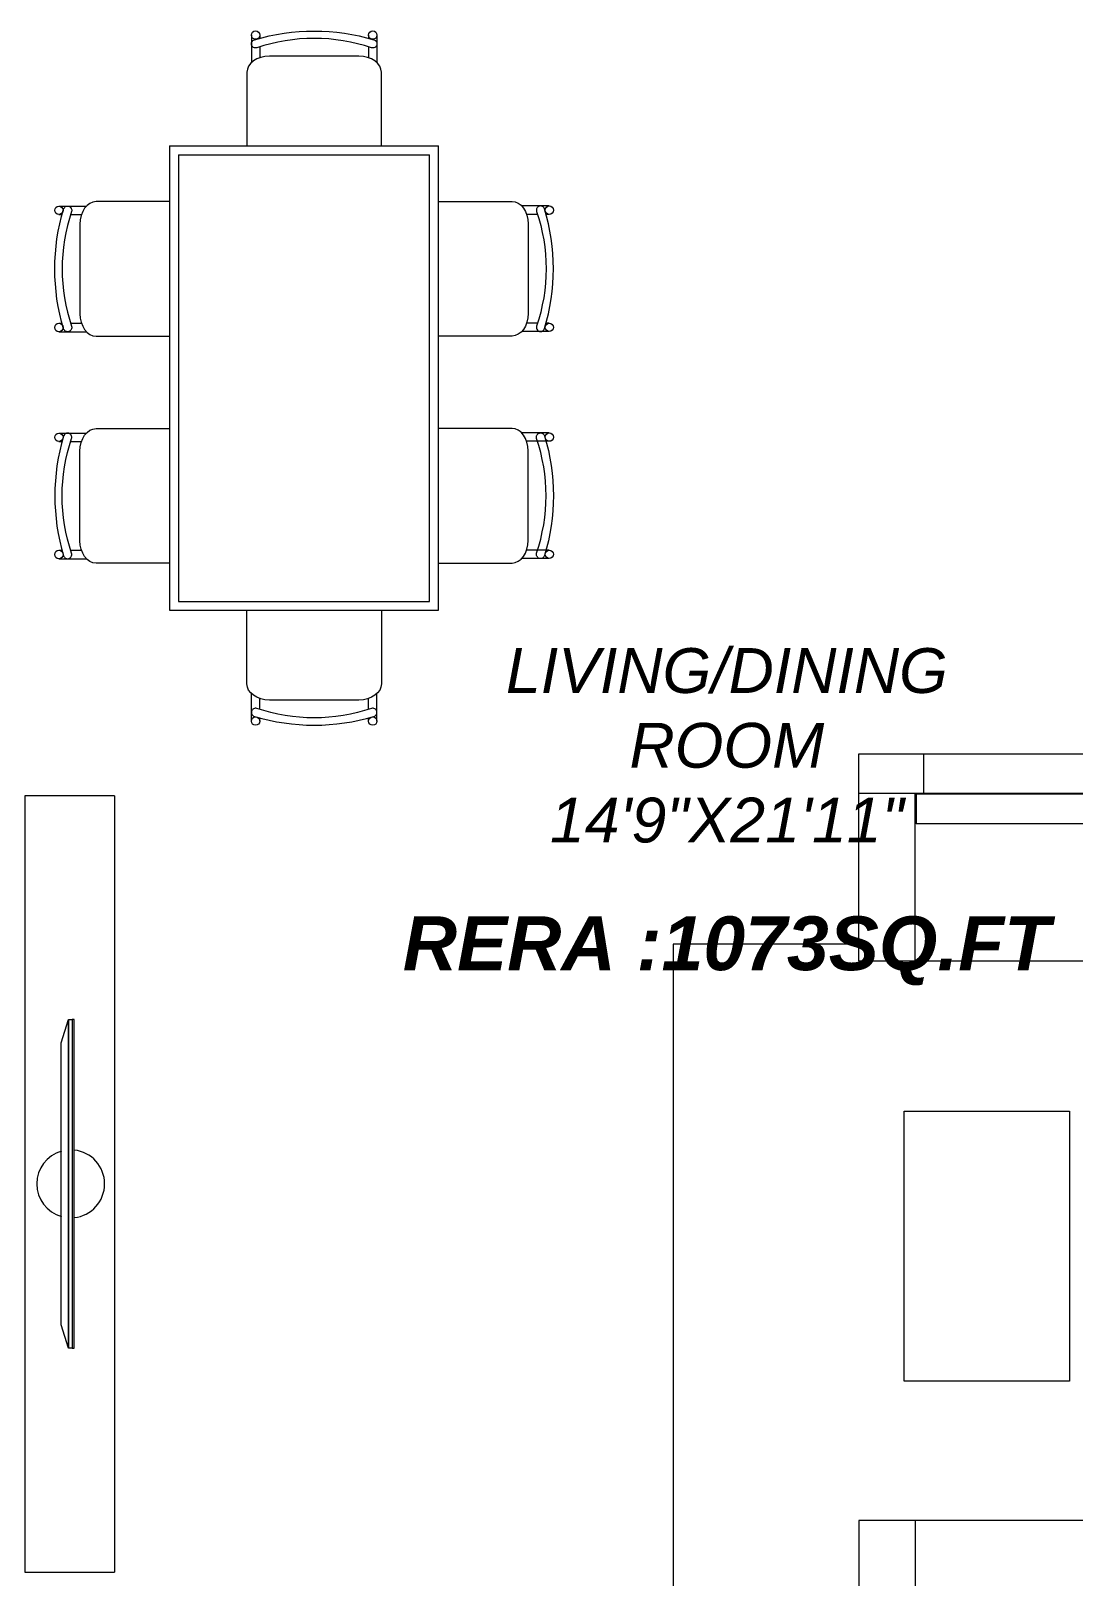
# Model space of a CAD drawing. Header units: millimetres. Extents: x 0 to 125073, y 0 to 71249.
# Drawn here: x 75729 to 79217, y 48965 to 54134 of the extents above; entities that cross this region are included whole.
import ezdxf

# ---------------------------------------------------------------- set-up
doc = ezdxf.new("R2010")
doc.units = ezdxf.units.MM
doc.layers.add('DA_FURNITURE', color=102, linetype='Continuous', lineweight=5, true_color=0xc2666666)
doc.layers.add('DA_FURNITURE HIDDEN', color=102, linetype='Continuous', lineweight=5, true_color=0xc2666666)
doc.layers.add('DA_TEXT IN SQ.FT', color=193, linetype='Continuous', lineweight=9)
doc.layers.add('DA_WALL', color=7, linetype='Continuous', lineweight=35)
doc.styles.get("Standard").update_dxf_attribs({"font": 'arial.ttf'})

# ---------------------------------------------------------------- blocks, each defined once
blk = doc.blocks.new('W5T25')
at = {"layer": 'DA_FURNITURE'}
for p, q in [((8400.7038, 625.3992, 6161.2515), (8400.7038, 625.5346, 6161.2515)), ((8400.7038, 625.5346, 6161.2515), (8401.7251, 625.5346, 6161.2515)), ((8400.9213, 625.4026, 6161.2515), (8400.9213, 625.5346, 6161.2515)), ((8400.7038, 625.4026, 6161.2515), (8401.7251, 625.4026, 6161.2515)), ((8400.8919, 624.8416, 6161.2515), (8400.8919, 625.4026, 6161.2515)), ((8401.7204, 625.3992, 6161.2515), (8400.8919, 625.3992, 6161.2515)), ((8400.8919, 624.9114, 6161.2515), (8400.8919, 625.3992, 6161.2515)), ((8400.8955, 625.3992, 6161.2515), (8400.8955, 625.3002, 6161.2515)), ((8401.7204, 625.4026, 6161.2515), (8401.8141, 625.4026, 6161.2515)), ((8401.7204, 625.3992, 6161.2515), (8401.7204, 625.3002, 6161.2515)), ((8402.2861, 625.4026, 6161.2515), (8402.2866, 625.403, 6161.2515)), ((8401.7204, 625.3002, 6161.2515), (8400.8955, 625.3002, 6161.2515)), ((8402.4181, 624.8976, 6161.2515), (8402.4181, 625.2634, 6161.2515)), ((8402.3976, 625.0796, 6161.2515), (8402.3426, 625.0319, 6161.2515)), ((8402.2827, 624.8604, 6161.2515), (8402.2827, 622.9518, 6161.2515)), ((8402.2827, 624.6711, 6161.2515), (8402.4181, 624.6711, 6161.2515)), ((8401.7251, 624.6436, 6161.2515), (8402.2861, 624.6436, 6161.2515)), ((8402.2827, 624.616, 6161.2515), (8402.4181, 624.616, 6161.2515)), ((8401.7251, 623.1686, 6161.2515), (8402.2827, 623.1686, 6161.2515)), ((8402.2827, 623.1961, 6161.2515), (8402.4181, 623.1961, 6161.2515)), ((8402.2827, 623.1411, 6161.2515), (8402.4181, 623.1411, 6161.2515)), ((8400.8919, 622.9706, 6161.2515), (8400.8919, 622.4096, 6161.2515)), ((8402.3721, 622.9184, 6161.2515), (8402.2453, 622.9658, 6161.2515)), ((8400.8919, 622.9008, 6161.2515), (8400.8919, 622.413, 6161.2515)), ((8402.3723, 622.9188, 6161.2515), (8402.393, 622.912, 6161.2515)), ((8402.3976, 622.7325, 6161.2515), (8402.3426, 622.7802, 6161.2515)), ((8400.8955, 622.413, 6161.2515), (8400.8955, 622.512, 6161.2515)), ((8400.7038, 622.413, 6161.2515), (8400.7038, 622.2776, 6161.2515)), ((8400.7038, 622.4096, 6161.2515), (8401.7251, 622.4096, 6161.2515)), ((8400.9213, 622.4096, 6161.2515), (8400.9213, 622.2776, 6161.2515)), ((8401.7204, 622.4096, 6161.2515), (8401.8141, 622.4096, 6161.2515)), ((8402.336, 622.3597, 6161.2515), (8402.4181, 622.2776, 6161.2515))]:
    blk.add_line(p, q, dxfattribs=at)
at = {"layer": 'DA_FURNITURE', "elevation": 6161.2515}
for points in [[(8402.3392, 625.1835), (8402.4377, 625.2833, 0.195374), (8402.4456, 625.2893), (8402.4614, 625.3164, 0.30437), (8402.4605, 625.3314, 0.21108), (8402.0462, 625.5591, 0.289624), (8402.0334, 625.5525), (8402.0134, 625.5184, 0.50911), (8402.0152, 625.5142)], [(8402.0133, 625.5159), (8401.9186, 625.2744, 0.30421), (8401.9202, 625.2672)], [(8401.9627, 625.3824), (8401.9603, 625.3979, 0.30437), (8401.9552, 625.4035, 0.21108), (8401.7226, 625.3614, 0.289624), (8401.7197, 625.3548), (8401.7227, 625.3353, 0.50911), (8401.7247, 625.3343, -0.141603), (8401.9615, 625.3776)], [(8401.7234, 625.3343), (8401.7627, 625.2107, 0.30421), (8401.7656, 625.2084)], [(8401.7656, 625.2084, 0.129404), (8401.942, 625.2397, 0.257717), (8401.9439, 625.2423)], [(8402.2136, 625.2122), (8402.1504, 625.0989, 0.30421), (8402.1507, 625.0953)], [(8402.2506, 625.0853), (8402.1498, 625.0037, 0.30421), (8402.1487, 625.0002, 0.129404), (8402.2422, 624.8472, 0.257717), (8402.2453, 624.8464), (8402.3723, 624.8934)], [(8402.2506, 622.7269), (8402.1498, 622.8085, -0.30421), (8402.1487, 622.812, -0.129404), (8402.2422, 622.965)], [(8402.3723, 622.9188, -0.137928), (8402.251, 622.7281, 0.50911), (8402.2513, 622.7258), (8402.2683, 622.7159, 0.289624), (8402.2755, 622.7162, 0.199362), (8402.3974, 622.9045)], [(8402.2136, 622.6), (8402.1504, 622.7132, -0.30421), (8402.1507, 622.7169)], [(8401.7234, 622.4779), (8401.7627, 622.6015, -0.30421), (8401.7656, 622.6038)], [(8401.9439, 622.5699, 0.257717), (8401.942, 622.5725, 0.129404), (8401.7656, 622.6038)], [(8402.0152, 622.2979, 0.50911), (8402.0134, 622.2938), (8402.0334, 622.2597, 0.289624), (8402.0462, 622.2531, 0.21108), (8402.4605, 622.4807, 0.30437), (8402.4614, 622.4957), (8402.4456, 622.5228, 0.195374), (8402.4377, 622.5289), (8402.3392, 622.6287)], [(8402.0133, 622.2963), (8401.9186, 622.5378, -0.30421), (8401.9202, 622.5449)], [(8401.9627, 622.4298), (8401.9603, 622.4142, -0.30437), (8401.9552, 622.4087, -0.21108), (8401.7226, 622.4507, -0.289624), (8401.7197, 622.4573), (8401.7227, 622.4768, -0.50911), (8401.7247, 622.4779, 0.141603), (8401.9615, 622.4346)]]:
    blk.add_lwpolyline(points, format="xyb", dxfattribs=at)
for points in [[(8402.0229, 625.5346), (8401.7251, 625.5346), (8401.7251, 624.8416)], [(8402.1704, 625.5346), (8402.4181, 625.5346), (8402.4181, 625.3809)], [(8402.336, 625.4524), (8402.4181, 625.5346), (8402.3358, 625.4522)], [(8401.7251, 624.8416), (8400.7038, 624.8416), (8400.7038, 625.3992)], [(8400.7038, 624.8976), (8400.7038, 624.8976), (8400.0821, 624.8976), (8400.0821, 622.6076), (8400.7038, 622.6076)], [(8401.7251, 624.8976), (8401.7251, 622.2776), (8402.0229, 622.2776)], [(8402.4181, 622.5487), (8402.4181, 624.8976), (8402.371, 624.8976)], [(8401.7251, 622.9706), (8400.7038, 622.9706), (8400.7038, 622.413)], [(8400.7038, 622.2776), (8401.7251, 622.2776), (8401.7251, 622.9706)], [(8400.8919, 622.413), (8401.7204, 622.413), (8401.7204, 622.512), (8400.8955, 622.512)], [(8402.1704, 622.2776), (8402.4181, 622.2776), (8402.4181, 622.4312)]]:
    blk.add_lwpolyline(points, dxfattribs=at)
for points in [[(8402.2138, 625.2134, 0.50911), (8402.2144, 625.2112, -0.137928), (8402.398, 625.0793), (8402.4146, 625.0933, 0.374575), (8402.4159, 625.1019, 0.199362), (8402.2328, 625.2314, 0.289624), (8402.226, 625.229)], [(8402.2513, 625.0863, 0.50911), (8402.251, 625.0841, -0.137928), (8402.3723, 624.8934), (8402.393, 624.9002, 0.374575), (8402.3974, 624.9076, 0.199362), (8402.2755, 625.096, 0.289624), (8402.2683, 625.0962)], [(8402.2138, 622.5987, -0.50911), (8402.2144, 622.6009, 0.137928), (8402.398, 622.7328), (8402.4146, 622.7188, -0.374575), (8402.4159, 622.7103, -0.199362), (8402.2328, 622.5808, -0.289624), (8402.226, 622.5832)]]:
    blk.add_lwpolyline(points, format="xyb", close=True, dxfattribs=at)
blk.add_lwpolyline([(8400.8557, 624.3394), (8401.4081, 624.3394), (8401.4081, 623.4358), (8400.8557, 623.4358)], close=True, dxfattribs=at)
at = {"layer": 'DA_FURNITURE'}
for centre, radius, start, end in [((8401.8268, 624.6679, 6161.2515), 0.8671, 45.2113, 77.45), ((8402.2528, 625.4724, 6161.2515), 0.2232, 217.5398, 267.2522), ((8402.4069, 625.7761, 6161.2515), 0.7042, 226.2769, 249.4924), ((8402.4259, 625.3145, 6161.2515), 0.3521, 218.5214, 230.1035), ((8402.2445, 622.9626, 6161.2515), 0.0033, 76.0164, 133.823), ((8402.3909, 622.9057, 6161.2515), 0.0066, 349.6421, 71.7808), ((8402.4259, 622.4976, 6161.2515), 0.3521, 129.8965, 141.4786), ((8402.4069, 622.036, 6161.2515), 0.7042, 110.5076, 133.7231), ((8402.2528, 622.3398, 6161.2515), 0.2232, 92.7478, 142.4602), ((8401.8268, 623.1443, 6161.2515), 0.8671, 282.55, 314.7887)]:
    blk.add_arc(centre, radius, start, end, dxfattribs=at)
blk = doc.blocks.new('hh')
at = {"layer": 'DA_WALL', "color": 11}
blk.add_blockref('W5T25', (-6885.6351, -672.7462, -6161.2515), dxfattribs=at)
blk = doc.blocks.new('DFDV V V')
at = {"layer": 'DA_FURNITURE', "ltscale": 5}
blk.add_line((73.6684, 408.6476), (73.6684, 406.0506), dxfattribs=at)
blk.add_lwpolyline([(73.6684, 408.6476), (73.3684, 408.6476), (73.3684, 406.0506), (73.6684, 406.0506)], dxfattribs=at)
at = {"layer": 'DA_FURNITURE', "ltscale": 5, "elevation": 0}
for points in [[(73.4901, 406.8771), (73.4901, 407.8211), (73.5138, 407.8991), (73.5138, 406.7991)], [(73.5268, 406.7991), (73.5138, 406.7991), (73.5138, 407.8991), (73.5268, 407.8991)], [(73.5268, 406.7991), (73.5333, 406.7991), (73.5333, 407.8991), (73.5268, 407.8991)]]:
    blk.add_lwpolyline(points, close=True, dxfattribs=at)
at = {"layer": 'DA_FURNITURE', "ltscale": 5}
for start, end in [(275.9312, 84.0688), (106.0862, 253.9138)]:
    blk.add_arc((73.5216, 407.3491), 0.1135, start, end, dxfattribs=at)
at = {"layer": 'DA_FURNITURE HIDDEN'}
for p, q in [((74.1262, 411.1918), (74.1262, 411.0994)), ((74.1542, 411.1918), (74.1542, 411.1811)), ((74.5182, 411.1918), (74.5182, 411.1811)), ((74.5462, 411.1918), (74.5462, 411.0994)), ((74.1262, 411.1626), (74.1262, 411.161)), ((74.1542, 411.1525), (74.1542, 411.1159)), ((74.5182, 411.1525), (74.5182, 411.1159)), ((74.5462, 411.1626), (74.5462, 411.161)), ((73.4819, 410.6197), (73.5743, 410.6197)), ((73.5111, 410.6197), (73.5127, 410.6197)), ((75.1231, 410.6202), (75.0307, 410.6202)), ((75.0939, 410.6202), (75.0923, 410.6202)), ((73.4819, 410.5917), (73.4926, 410.5917)), ((73.5212, 410.5917), (73.5579, 410.5917)), ((75.0838, 410.5922), (75.0472, 410.5922)), ((75.1231, 410.5922), (75.1125, 410.5922)), ((73.4819, 410.2277), (73.4926, 410.2277)), ((73.5212, 410.2277), (73.5579, 410.2277)), ((75.0838, 410.2282), (75.0472, 410.2282)), ((75.1231, 410.2282), (75.1125, 410.2282)), ((73.4819, 410.1997), (73.5743, 410.1997)), ((73.5111, 410.1997), (73.5127, 410.1997)), ((75.1231, 410.2002), (75.0307, 410.2002)), ((75.0939, 410.2002), (75.0923, 410.2002)), ((73.4819, 409.8604), (73.5743, 409.8604)), ((73.5111, 409.8604), (73.5127, 409.8604)), ((75.1231, 409.8609), (75.0307, 409.8609)), ((75.0939, 409.8609), (75.0923, 409.8609)), ((73.4819, 409.8324), (73.4925, 409.8324)), ((73.5212, 409.8324), (73.5579, 409.8324)), ((75.0838, 409.8329), (75.0472, 409.8329)), ((75.1231, 409.8329), (75.0837, 409.8329)), ((73.4819, 409.4684), (73.4926, 409.4684)), ((73.4819, 409.4404), (73.5743, 409.4404)), ((73.5111, 409.4404), (73.5127, 409.4404)), ((73.5212, 409.4684), (73.5579, 409.4684)), ((75.1231, 409.4409), (75.0307, 409.4409)), ((75.0838, 409.4689), (75.0472, 409.4689)), ((75.1231, 409.4689), (75.0837, 409.4689)), ((75.0939, 409.4409), (75.0923, 409.4409)), ((74.1262, 408.897), (74.1262, 408.9894)), ((74.1542, 408.9364), (74.1542, 408.973)), ((74.5182, 408.9364), (74.5182, 408.973)), ((74.5462, 408.897), (74.5462, 408.9894)), ((74.1262, 408.9262), (74.1262, 408.9278)), ((74.5462, 408.9262), (74.5462, 408.9278)), ((74.1542, 408.897), (74.1542, 408.9077)), ((74.5182, 408.897), (74.5182, 408.9077))]:
    blk.add_line(p, q, dxfattribs=at)
at = {"layer": 'DA_FURNITURE HIDDEN', "ltscale": 0.5}
for p, q in [((73.8525, 410.8212), (74.7525, 410.8212)), ((73.8825, 410.7912), (74.7225, 410.7912))]:
    blk.add_line(p, q, dxfattribs=at)
at = {"layer": 'DA_FURNITURE HIDDEN'}
for points in [[(74.5362, 411.1761), (74.5388, 411.175), (74.5411, 411.1735), (74.543, 411.1716), (74.5445, 411.1693), (74.5456, 411.1668), (74.5461, 411.1641), (74.5462, 411.1613), (74.5456, 411.1586), (74.5446, 411.1561), (74.5431, 411.1538), (74.5411, 411.1519), (74.5389, 411.1503), (74.5363, 411.1493), (74.5337, 411.1487), (74.5309, 411.1487), (74.5282, 411.1492), (74.5048, 411.1566), (74.4812, 411.163), (74.4574, 411.1684), (74.4334, 411.1729), (74.4092, 411.1764), (74.3849, 411.1788), (74.3605, 411.1803), (74.3362, 411.1808), (74.3119, 411.1803), (74.2876, 411.1788), (74.2632, 411.1764), (74.2391, 411.1729), (74.215, 411.1684), (74.1912, 411.163), (74.1676, 411.1566), (74.1442, 411.1492), (74.1415, 411.1487), (74.1388, 411.1487), (74.1361, 411.1493), (74.1336, 411.1503), (74.1313, 411.1519), (74.1294, 411.1538), (74.1278, 411.1561), (74.1268, 411.1586), (74.1263, 411.1613), (74.1263, 411.1641), (74.1268, 411.1668), (74.1279, 411.1693), (74.1294, 411.1716), (74.1314, 411.1735), (74.1337, 411.175), (74.1362, 411.1761), (74.1607, 411.183), (74.1854, 411.1889), (74.2103, 411.194), (74.2353, 411.1982), (74.2604, 411.2014), (74.2857, 411.2037), (74.311, 411.2051), (74.3362, 411.2055), (74.3614, 411.2051), (74.3867, 411.2037), (74.412, 411.2014), (74.4372, 411.1982), (74.4622, 411.194), (74.487, 411.1889), (74.5117, 411.183), (74.5362, 411.1761)], [(73.4977, 410.6097), (73.4987, 410.6122), (73.5003, 410.6145), (73.5022, 410.6165), (73.5045, 410.618), (73.507, 410.6191), (73.5097, 410.6196), (73.5124, 410.6196), (73.5151, 410.6191), (73.5177, 410.618), (73.52, 410.6165), (73.5219, 410.6146), (73.5234, 410.6123), (73.5245, 410.6098), (73.525, 410.6071), (73.5251, 410.6044), (73.5245, 410.6017), (73.5171, 410.5783), (73.5108, 410.5547), (73.5053, 410.5309), (73.5009, 410.5068), (73.4974, 410.4826), (73.4949, 410.4583), (73.4934, 410.4339), (73.4929, 410.4097), (73.4934, 410.3854), (73.4949, 410.361), (73.4974, 410.3367), (73.5009, 410.3125), (73.5053, 410.2885), (73.5108, 410.2647), (73.5171, 410.2411), (73.5245, 410.2177), (73.5251, 410.215), (73.525, 410.2122), (73.5245, 410.2095), (73.5234, 410.207), (73.5219, 410.2047), (73.52, 410.2028), (73.5177, 410.2013), (73.5151, 410.2003), (73.5124, 410.1997), (73.5097, 410.1997), (73.507, 410.2003), (73.5045, 410.2013), (73.5022, 410.2029), (73.5003, 410.2048), (73.4987, 410.2071), (73.4977, 410.2097), (73.4908, 410.2342), (73.4848, 410.2588), (73.4798, 410.2837), (73.4756, 410.3087), (73.4724, 410.3339), (73.4701, 410.3592), (73.4687, 410.3845), (73.4682, 410.4097), (73.4687, 410.4349), (73.4701, 410.4602), (73.4724, 410.4854), (73.4756, 410.5106), (73.4798, 410.5356), (73.4848, 410.5605), (73.4908, 410.5851), (73.4977, 410.6097)], [(75.1073, 410.6102), (75.1063, 410.6128), (75.1048, 410.6151), (75.1028, 410.617), (75.1006, 410.6185), (75.098, 410.6196), (75.0954, 410.6201), (75.0926, 410.6202), (75.0899, 410.6196), (75.0874, 410.6186), (75.0851, 410.6171), (75.0831, 410.6151), (75.0816, 410.6129), (75.0805, 410.6103), (75.08, 410.6077), (75.08, 410.6049), (75.0805, 410.6022), (75.0879, 410.5788), (75.0943, 410.5552), (75.0997, 410.5314), (75.1042, 410.5074), (75.1076, 410.4832), (75.1101, 410.4589), (75.1116, 410.4345), (75.1121, 410.4102), (75.1116, 410.3859), (75.1101, 410.3616), (75.1076, 410.3372), (75.1042, 410.3131), (75.0997, 410.289), (75.0943, 410.2652), (75.0879, 410.2416), (75.0805, 410.2182), (75.08, 410.2155), (75.08, 410.2128), (75.0805, 410.2101), (75.0816, 410.2076), (75.0831, 410.2053), (75.0851, 410.2034), (75.0874, 410.2018), (75.0899, 410.2008), (75.0926, 410.2003), (75.0954, 410.2003), (75.098, 410.2008), (75.1006, 410.2019), (75.1028, 410.2034), (75.1048, 410.2054), (75.1063, 410.2077), (75.1073, 410.2102), (75.1142, 410.2347), (75.1202, 410.2594), (75.1253, 410.2843), (75.1294, 410.3093), (75.1327, 410.3344), (75.135, 410.3597), (75.1364, 410.385), (75.1368, 410.4102), (75.1364, 410.4354), (75.135, 410.4607), (75.1327, 410.486), (75.1294, 410.5112), (75.1253, 410.5362), (75.1202, 410.561), (75.1142, 410.5857), (75.1073, 410.6102)], [(73.4977, 409.4504), (73.4987, 409.4478), (73.5003, 409.4455), (73.5022, 409.4436), (73.5045, 409.442), (73.507, 409.441), (73.5097, 409.4404), (73.5124, 409.4404), (73.5151, 409.441), (73.5177, 409.442), (73.52, 409.4435), (73.5219, 409.4454), (73.5234, 409.4477), (73.5245, 409.4502), (73.525, 409.4529), (73.5251, 409.4557), (73.5245, 409.4584), (73.5171, 409.4818), (73.5108, 409.5054), (73.5053, 409.5292), (73.5009, 409.5532), (73.4974, 409.5774), (73.4949, 409.6017), (73.4934, 409.6261), (73.4929, 409.6504), (73.4934, 409.6746), (73.4949, 409.699), (73.4974, 409.7233), (73.5009, 409.7475), (73.5053, 409.7716), (73.5108, 409.7954), (73.5171, 409.819), (73.5245, 409.8424), (73.5251, 409.8451), (73.525, 409.8478), (73.5245, 409.8505), (73.5234, 409.853), (73.5219, 409.8553), (73.52, 409.8572), (73.5177, 409.8587), (73.5151, 409.8598), (73.5124, 409.8603), (73.5097, 409.8603), (73.507, 409.8598), (73.5045, 409.8587), (73.5022, 409.8572), (73.5003, 409.8552), (73.4987, 409.8529), (73.4977, 409.8504), (73.4908, 409.8258), (73.4848, 409.8012), (73.4798, 409.7763), (73.4756, 409.7513), (73.4724, 409.7261), (73.4701, 409.7009), (73.4687, 409.6756), (73.4682, 409.6504), (73.4687, 409.6252), (73.4701, 409.5999), (73.4724, 409.5746), (73.4756, 409.5494), (73.4798, 409.5244), (73.4848, 409.4995), (73.4908, 409.4749), (73.4977, 409.4504)], [(75.1073, 409.4509), (75.1063, 409.4484), (75.1048, 409.4461), (75.1028, 409.4441), (75.1006, 409.4426), (75.098, 409.4415), (75.0954, 409.441), (75.0926, 409.441), (75.0899, 409.4415), (75.0874, 409.4425), (75.0851, 409.4441), (75.0831, 409.446), (75.0816, 409.4483), (75.0805, 409.4508), (75.08, 409.4535), (75.08, 409.4562), (75.0805, 409.4589), (75.0879, 409.4823), (75.0943, 409.5059), (75.0997, 409.5297), (75.1042, 409.5538), (75.1076, 409.5779), (75.1101, 409.6022), (75.1116, 409.6266), (75.1121, 409.6509), (75.1116, 409.6752), (75.1101, 409.6996), (75.1076, 409.7239), (75.1042, 409.7481), (75.0997, 409.7721), (75.0943, 409.7959), (75.0879, 409.8195), (75.0805, 409.8429), (75.08, 409.8456), (75.08, 409.8484), (75.0805, 409.851), (75.0816, 409.8536), (75.0831, 409.8558), (75.0851, 409.8578), (75.0874, 409.8593), (75.0899, 409.8603), (75.0926, 409.8609), (75.0954, 409.8608), (75.098, 409.8603), (75.1006, 409.8592), (75.1028, 409.8577), (75.1048, 409.8558), (75.1063, 409.8535), (75.1073, 409.8509), (75.1142, 409.8264), (75.1202, 409.8017), (75.1253, 409.7769), (75.1294, 409.7519), (75.1327, 409.7267), (75.135, 409.7014), (75.1364, 409.6761), (75.1368, 409.6509), (75.1364, 409.6257), (75.135, 409.6004), (75.1327, 409.5751), (75.1294, 409.55), (75.1253, 409.525), (75.1202, 409.5001), (75.1142, 409.4754), (75.1073, 409.4509)], [(74.5362, 408.9128), (74.5388, 408.9139), (74.5411, 408.9154), (74.543, 408.9173), (74.5445, 408.9196), (74.5456, 408.9221), (74.5461, 408.9248), (74.5462, 408.9275), (74.5456, 408.9302), (74.5446, 408.9328), (74.5431, 408.9351), (74.5411, 408.937), (74.5389, 408.9386), (74.5363, 408.9396), (74.5337, 408.9402), (74.5309, 408.9402), (74.5282, 408.9396), (74.5048, 408.9323), (74.4812, 408.9259), (74.4574, 408.9204), (74.4334, 408.916), (74.4092, 408.9125), (74.3849, 408.91), (74.3605, 408.9085), (74.3362, 408.9081), (74.3119, 408.9085), (74.2876, 408.91), (74.2632, 408.9125), (74.2391, 408.916), (74.215, 408.9204), (74.1912, 408.9259), (74.1676, 408.9323), (74.1442, 408.9396), (74.1415, 408.9402), (74.1388, 408.9402), (74.1361, 408.9396), (74.1336, 408.9386), (74.1313, 408.937), (74.1294, 408.9351), (74.1278, 408.9328), (74.1268, 408.9302), (74.1263, 408.9275), (74.1263, 408.9248), (74.1268, 408.9221), (74.1279, 408.9196), (74.1294, 408.9173), (74.1314, 408.9154), (74.1337, 408.9139), (74.1362, 408.9128), (74.1607, 408.9059), (74.1854, 408.8999), (74.2103, 408.8949), (74.2353, 408.8907), (74.2604, 408.8875), (74.2857, 408.8852), (74.311, 408.8838), (74.3362, 408.8833), (74.3614, 408.8838), (74.3867, 408.8852), (74.412, 408.8875), (74.4372, 408.8907), (74.4622, 408.8949), (74.487, 408.8999), (74.5117, 408.9059), (74.5362, 408.9128)]]:
    blk.add_lwpolyline(points, close=True, dxfattribs=at)
for points in [[(74.5612, 410.8212), (74.5612, 411.0676), (74.5612, 411.0676), (74.5598, 411.078), (74.5555, 411.0881), (74.5486, 411.0974), (74.5392, 411.1055), (74.5279, 411.1122), (74.5149, 411.1172), (74.5008, 411.1202), (74.4862, 411.1212), (74.1862, 411.1212), (74.1862, 411.1212), (74.1716, 411.1202), (74.1575, 411.1172), (74.1446, 411.1122), (74.1332, 411.1055), (74.1239, 411.0974), (74.1169, 411.0881), (74.1127, 411.078), (74.1112, 411.0676), (74.1112, 410.8212)], [(73.8525, 410.8212), (73.8525, 409.2676), (74.7525, 409.2676), (74.7525, 410.8212)], [(73.8825, 410.7912), (73.8825, 409.2976), (74.7225, 409.2976), (74.7225, 410.7912)], [(73.8525, 410.6347), (73.6062, 410.6347), (73.6062, 410.6347), (73.5957, 410.6332), (73.5856, 410.629), (73.5764, 410.622), (73.5682, 410.6127), (73.5616, 410.6013), (73.5566, 410.5884), (73.5535, 410.5743), (73.5525, 410.5597), (73.5525, 410.2597), (73.5525, 410.2597), (73.5535, 410.2451), (73.5566, 410.231), (73.5616, 410.218), (73.5682, 410.2066), (73.5764, 410.1973), (73.5856, 410.1904), (73.5957, 410.1861), (73.6062, 410.1847), (73.8525, 410.1847)], [(74.7525, 410.6352), (74.9989, 410.6352), (74.9989, 410.6352), (75.0093, 410.6338), (75.0194, 410.6295), (75.0287, 410.6226), (75.0368, 410.6132), (75.0435, 410.6019), (75.0484, 410.5889), (75.0515, 410.5748), (75.0525, 410.5602), (75.0525, 410.2602), (75.0525, 410.2602), (75.0515, 410.2456), (75.0484, 410.2315), (75.0435, 410.2186), (75.0368, 410.2072), (75.0287, 410.1979), (75.0194, 410.1909), (75.0093, 410.1867), (74.9989, 410.1852), (74.7525, 410.1852)], [(73.8525, 409.4254), (73.6062, 409.4254), (73.6062, 409.4254), (73.5957, 409.4268), (73.5856, 409.4311), (73.5764, 409.438), (73.5682, 409.4473), (73.5616, 409.4587), (73.5566, 409.4717), (73.5535, 409.4858), (73.5525, 409.5004), (73.5525, 409.8004), (73.5525, 409.8004), (73.5535, 409.815), (73.5566, 409.8291), (73.5616, 409.842), (73.5682, 409.8534), (73.5764, 409.8627), (73.5856, 409.8697), (73.5957, 409.8739), (73.6062, 409.8754), (73.8525, 409.8754)], [(74.7525, 409.4259), (74.9989, 409.4259), (74.9989, 409.4259), (75.0093, 409.4274), (75.0194, 409.4316), (75.0287, 409.4386), (75.0368, 409.4479), (75.0435, 409.4593), (75.0484, 409.4722), (75.0515, 409.4863), (75.0525, 409.5009), (75.0525, 409.8009), (75.0525, 409.8009), (75.0515, 409.8155), (75.0484, 409.8296), (75.0435, 409.8426), (75.0368, 409.8539), (75.0287, 409.8633), (75.0194, 409.8702), (75.0093, 409.8745), (74.9989, 409.8759), (74.7525, 409.8759)], [(74.5612, 409.2676), (74.5612, 409.0213), (74.5612, 409.0213), (74.5598, 409.0108), (74.5555, 409.0008), (74.5486, 408.9915), (74.5392, 408.9833), (74.5279, 408.9767), (74.5149, 408.9717), (74.5008, 408.9687), (74.4862, 408.9676), (74.1862, 408.9676), (74.1862, 408.9676), (74.1716, 408.9687), (74.1575, 408.9717), (74.1446, 408.9767), (74.1332, 408.9833), (74.1239, 408.9915), (74.1169, 409.0008), (74.1127, 409.0108), (74.1112, 409.0213), (74.1112, 409.2676)]]:
    blk.add_lwpolyline(points, dxfattribs=at)
for centre in [(74.1402, 411.1918), (74.5322, 411.1918), (73.4819, 410.6057), (75.1231, 410.6062), (73.4819, 410.2137), (75.1231, 410.2142), (73.4819, 409.8464), (75.1231, 409.8469), (73.4819, 409.4544), (75.1231, 409.4549), (74.1402, 408.897), (74.5322, 408.897)]:
    blk.add_circle(centre, 0.014, dxfattribs=at)
blk.add_blockref('hh', (-1438.9096, 455.9991), dxfattribs=at)
blk = doc.blocks.new('A$Cfed68cb1')
at = {"layer": 'DA_TEXT IN SQ.FT', "attachment_point": 1}
for s, width, heights, insert, char_height in [('\\pxqc;{\\fArial|b0|i1|c0|p34;LIVING/DINING\\PROOM \\P14\'9"X21\'11"}', 4.965248, [-0.6583], (-32.3489, -6.4444), 0.15), ('{\\fArial|b1|i1|c0|p34;\\P\\pxqc;RERA :1073SQ.FT}', 2.985736, [-0.507], (-31.3607, -7.0417), 0.18)]:
    blk.add_mtext_dynamic_manual_height_columns(s, width=width, gutter_width=12.5, heights=heights, dxfattribs=dict(at, insert=insert, char_height=char_height))

msp = doc.modelspace()

# ---------------------------------------------------------------- block references
at = {"color": 1, "xscale": 1000, "yscale": 1000, "zscale": 1000}
msp.add_blockref('A$Cfed68cb1', (107924.22813, 58513.9767), dxfattribs=at)
at = {"layer": 'DA_FURNITURE', "xscale": 1000, "yscale": 1000, "zscale": 1000}
msp.add_blockref('DFDV V V', (2340.78936, -357071.57208), dxfattribs=at)

doc.saveas('drawing.dxf')
